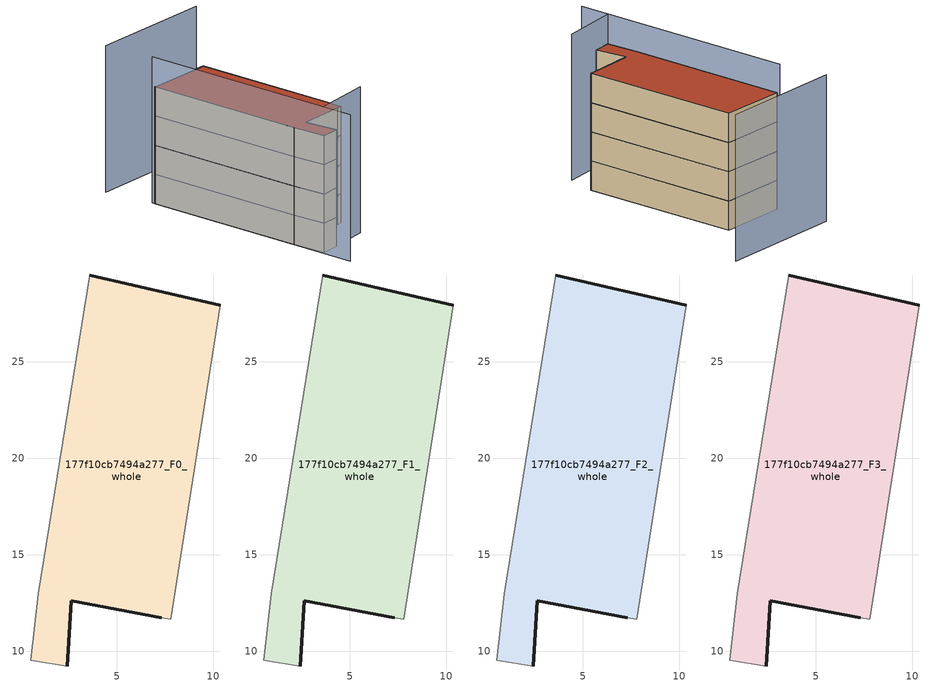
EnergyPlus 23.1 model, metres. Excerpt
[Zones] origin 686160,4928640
177f10cb7494a277_F0_whole
 floor ground (EU_floor_Construction): 7.8,11.67 10.36,27.93 3.6,29.5 0.94,13 0.54,9.54 2.44,9.25 2.65,12.63 7.3,11.74 z0
 wall outside (EU_wall_Construction): 3.6,29.5 10.36,27.93 / 7.3,11.74 2.65,12.63 2.44,9.25 z0:3
 wall adiabatic (EU_wall_Construction): 10.36,27.93 7.8,11.67 7.3,11.74 / 2.44,9.25 0.54,9.54 0.94,13 3.6,29.5 z0:3
177f10cb7494a277_F1_whole
 floor to 177f10cb7494a277_F0_whole (EU_floor_Construction): 7.8,11.67 10.36,27.93 3.6,29.5 0.94,13 0.54,9.54 2.44,9.25 2.65,12.63 7.3,11.74 z3
 wall outside (EU_wall_Construction): 3.6,29.5 10.36,27.93 / 7.3,11.74 2.65,12.63 2.44,9.25 z3:6
 wall adiabatic (EU_wall_Construction): 10.36,27.93 7.8,11.67 7.3,11.74 / 2.44,9.25 0.54,9.54 0.94,13 3.6,29.5 z3:6
177f10cb7494a277_F2_whole
 floor to 177f10cb7494a277_F1_whole (EU_floor_Construction): 7.8,11.67 10.36,27.93 3.6,29.5 0.94,13 0.54,9.54 2.44,9.25 2.65,12.63 7.3,11.74 z6
 wall outside (EU_wall_Construction): 3.6,29.5 10.36,27.93 / 7.3,11.74 2.65,12.63 2.44,9.25 z6:9
 wall adiabatic (EU_wall_Construction): 10.36,27.93 7.8,11.67 7.3,11.74 / 2.44,9.25 0.54,9.54 0.94,13 3.6,29.5 z6:9
177f10cb7494a277_F3_whole
 floor to 177f10cb7494a277_F2_whole (EU_floor_Construction): 7.8,11.67 10.36,27.93 3.6,29.5 0.94,13 0.54,9.54 2.44,9.25 2.65,12.63 7.3,11.74 z9
 wall outside (EU_wall_Construction): 3.6,29.5 10.36,27.93 / 7.3,11.74 2.65,12.63 2.44,9.25 z9:12
 wall adiabatic (EU_wall_Construction): 10.36,27.93 7.8,11.67 7.3,11.74 / 2.44,9.25 0.54,9.54 0.94,13 3.6,29.5 z9:12
 roof outside (EU_roof_Construction): 10.36,27.93 7.8,11.67 7.3,11.74 2.65,12.63 2.44,9.25 0.54,9.54 0.94,13 3.6,29.5 z12
shading: 0.54,9.53 6.47,8.86 / 3.65,29.79 -0.13,6.37 / 16.77,32.18 3.92,34.98 z0:15
[Building]
EU S2 Campaign: North Axis=0; Terrain=City; Solar Distribution=FullExterior
[Site:Location]
Bologna: Latitude=44.5; Longitude=11.25; Time Zone=1; Elevation=37
[SizingPeriod:WeatherFileDays]
AnnualSizingPeriod: Begin Month=1; Begin Day of Month=1; End Month=12; End Day of Month=31; Day of Week for Start Day=Monday; Use Weather File Daylight Saving Period=No; Use Weather File Rain and Snow Indicators=No
[MATERIAL]
EU_InternalMass_Material: Roughness=MediumRough; Thickness=0.1; Conductivity=1; Density=1800; Specific Heat=900; Thermal Absorptance=0.9; Solar Absorptance=0.7; Visible Absorptance=0.7
[MATERIAL:NOMASS] Roughness=MediumRough; Thermal Absorptance=0.9; Solar Absorptance=0.7; Visible Absorptance=0.7
Name | Thermal Resistance
EU_wall_NoMass | 0.937881
EU_roof_NoMass | 0.548572
EU_floor_NoMass | 0.71348
[CONSTRUCTION]
EU_wall_Construction: EU_wall_NoMass
EU_roof_Construction: EU_roof_NoMass
EU_floor_Construction: EU_floor_NoMass
EU_InternalMass_Construction: EU_InternalMass_Material
[ZONE] Type=1; Multiplier=1; Ceiling Height=autocalculate; Floor Area=autocalculate; Part of Total Floor Area=Yes
Name | Volume
177f10cb7494a277_F0_whole | 365.384
177f10cb7494a277_F1_whole; 177f10cb7494a277_F2_whole; 177f10cb7494a277_F3_whole | 365.383
[INTERNALMASS] Construction=EU_InternalMass_Construction; Surface Area=121.794
Name | Zone or ZoneList
177f10cb7494a277_F0_whole_EU_InternalMass | 177f10cb7494a277_F0_whole
177f10cb7494a277_F1_whole_EU_InternalMass | 177f10cb7494a277_F1_whole
177f10cb7494a277_F2_whole_EU_InternalMass | 177f10cb7494a277_F2_whole
177f10cb7494a277_F3_whole_EU_InternalMass | 177f10cb7494a277_F3_whole
[OTHEREQUIPMENT] Fuel Type=Electricity; Design Level Calculation Method=Watts/Area; Power per Zone Floor Area=1; Fraction Latent=0; Fraction Radiant=0; Fraction Lost=0; Carbon Dioxide Generation Rate=0; EndUse Subcategory=EU_Step8_InternalGains
Name | Zone or ZoneList or Space or SpaceList | Schedule
EU_Step8_InternalGain_177f10cb7494a277_F0_whole_f000 | 177f10cb7494a277_F0_whole | EU_Step8_GainSchedule_177f10cb7494a277_F0_whole_f000
EU_Step8_InternalGain_177f10cb7494a277_F1_whole_f000 | 177f10cb7494a277_F1_whole | EU_Step8_GainSchedule_177f10cb7494a277_F1_whole_f000
EU_Step8_InternalGain_177f10cb7494a277_F2_whole_f000 | 177f10cb7494a277_F2_whole | EU_Step8_GainSchedule_177f10cb7494a277_F2_whole_f000
EU_Step8_InternalGain_177f10cb7494a277_F3_whole_f000 | 177f10cb7494a277_F3_whole | EU_Step8_GainSchedule_177f10cb7494a277_F3_whole_f000
[ZONEVENTILATION:DESIGNFLOWRATE] Schedule=EU_AlwaysOn; Design Flow Rate Calculation Method=AirChanges/Hour; Air Changes per Hour=0.687892; Ventilation Type=Natural; Fan Pressure Rise=0; Fan Total Efficiency=1; Constant Term Coefficient=1; Temperature Term Coefficient=0; Velocity Term Coefficient=0; Velocity Squared Term Coefficient=0; Minimum Indoor Temperature=-100; Maximum Indoor Temperature=100; Delta Temperature=-100; Minimum Outdoor Temperature=-100; Maximum Outdoor Temperature=100; Maximum Wind Speed=40
Name | Zone or ZoneList or Space or SpaceList
EU_ConstantAir_177f10cb7494a277_F0_whole | 177f10cb7494a277_F0_whole
EU_ConstantAir_177f10cb7494a277_F1_whole | 177f10cb7494a277_F1_whole
EU_ConstantAir_177f10cb7494a277_F2_whole | 177f10cb7494a277_F2_whole
EU_ConstantAir_177f10cb7494a277_F3_whole | 177f10cb7494a277_F3_whole
[HVACTEMPLATE:THERMOSTAT] Constant Heating Setpoint=20; Constant Cooling Setpoint=50
EU_HeatOnly_177f10cb7494a277_F0_whole; EU_HeatOnly_177f10cb7494a277_F1_whole; EU_HeatOnly_177f10cb7494a277_F2_whole; EU_HeatOnly_177f10cb7494a277_F3_whole
[HVACTEMPLATE:ZONE:IDEALLOADSAIRSYSTEM] System Availability Schedule=EU_AlwaysOn; Maximum Heating Supply Air Temperature=50; Minimum Cooling Supply Air Temperature=13; Maximum Heating Supply Air Humidity Ratio=0.0156; Minimum Cooling Supply Air Humidity Ratio=0.0077; Heating Limit=NoLimit; Cooling Limit=NoLimit; Heating Availability Schedule=EU_AlwaysOn; Cooling Availability Schedule=EU_CoolingOff; Dehumidification Control Type=ConstantSensibleHeatRatio; Cooling Sensible Heat Ratio=0.7; Dehumidification Setpoint=60; Humidification Control Type=None; Humidification Setpoint=30; Outdoor Air Method=None; Outdoor Air Flow Rate per Person=0.00944; Outdoor Air Flow Rate per Zone Floor Area=0; Outdoor Air Flow Rate per Zone=0; Demand Controlled Ventilation Type=None; Outdoor Air Economizer Type=NoEconomizer; Heat Recovery Type=None; Sensible Heat Recovery Effectiveness=0.7; Latent Heat Recovery Effectiveness=0.65
Name | Template Thermostat
177f10cb7494a277_F0_whole | EU_HeatOnly_177f10cb7494a277_F0_whole
177f10cb7494a277_F1_whole | EU_HeatOnly_177f10cb7494a277_F1_whole
177f10cb7494a277_F2_whole | EU_HeatOnly_177f10cb7494a277_F2_whole
177f10cb7494a277_F3_whole | EU_HeatOnly_177f10cb7494a277_F3_whole
[SIZING:ZONE] Zone Cooling Design Supply Air Temperature Input Method=SupplyAirTemperature; Zone Cooling Design Supply Air Temperature=13; Zone Heating Design Supply Air Temperature Input Method=SupplyAirTemperature; Zone Heating Design Supply Air Temperature=50; Zone Cooling Design Supply Air Humidity Ratio=0.008; Zone Heating Design Supply Air Humidity Ratio=0.008; Cooling Design Air Flow Method=DesignDay; Cooling Design Air Flow Rate=0; Cooling Minimum Air Flow per Zone Floor Area=0.000762; Cooling Minimum Air Flow=0; Cooling Minimum Air Flow Fraction=0.2; Heating Design Air Flow Method=DesignDay; Heating Design Air Flow Rate=0; Heating Maximum Air Flow per Zone Floor Area=0.002032; Heating Maximum Air Flow=0.141576; Heating Maximum Air Flow Fraction=0.3; Account for Dedicated Outdoor Air System=No; Dedicated Outdoor Air System Control Strategy=NeutralSupplyAir; Dedicated Outdoor Air Low Setpoint Temperature for Design=autosize; Dedicated Outdoor Air High Setpoint Temperature for Design=autosize; Zone Load Sizing Method=Sensible Load Only No Latent Load; Zone Latent Cooling Design Supply Air Humidity Ratio Input Method=HumidityRatioDifference; Zone Cooling Design Supply Air Humidity Ratio Difference=0.005; Zone Latent Heating Design Supply Air Humidity Ratio Input Method=HumidityRatioDifference; Zone Humidification Design Supply Air Humidity Ratio Difference=0.005
177f10cb7494a277_F0_whole; 177f10cb7494a277_F1_whole; 177f10cb7494a277_F2_whole; 177f10cb7494a277_F3_whole
[SCHEDULE:CONSTANT]
Name | Hourly Value
EU_AlwaysOn | 1
EU_CoolingOff | 0
[SCHEDULE:FILE] Column Number=1; Rows to Skip at Top=0; Number of Hours of Data=8760; Column Separator=Comma; Interpolate to Timestep=No; Minutes per Item=60; Adjust Schedule for Daylight Savings=Yes
Name | File
EU_Step8_GainSchedule_177f10cb7494a277_F0_whole_f000 | ../../schedules/177f10cb7494a277/177f10cb7494a277_F0_whole_f000_gain.csv
EU_Step8_GainSchedule_177f10cb7494a277_F1_whole_f000 | ../../schedules/177f10cb7494a277/177f10cb7494a277_F1_whole_f000_gain.csv
EU_Step8_GainSchedule_177f10cb7494a277_F2_whole_f000 | ../../schedules/177f10cb7494a277/177f10cb7494a277_F2_whole_f000_gain.csv
EU_Step8_GainSchedule_177f10cb7494a277_F3_whole_f000 | ../../schedules/177f10cb7494a277/177f10cb7494a277_F3_whole_f000_gain.csv
